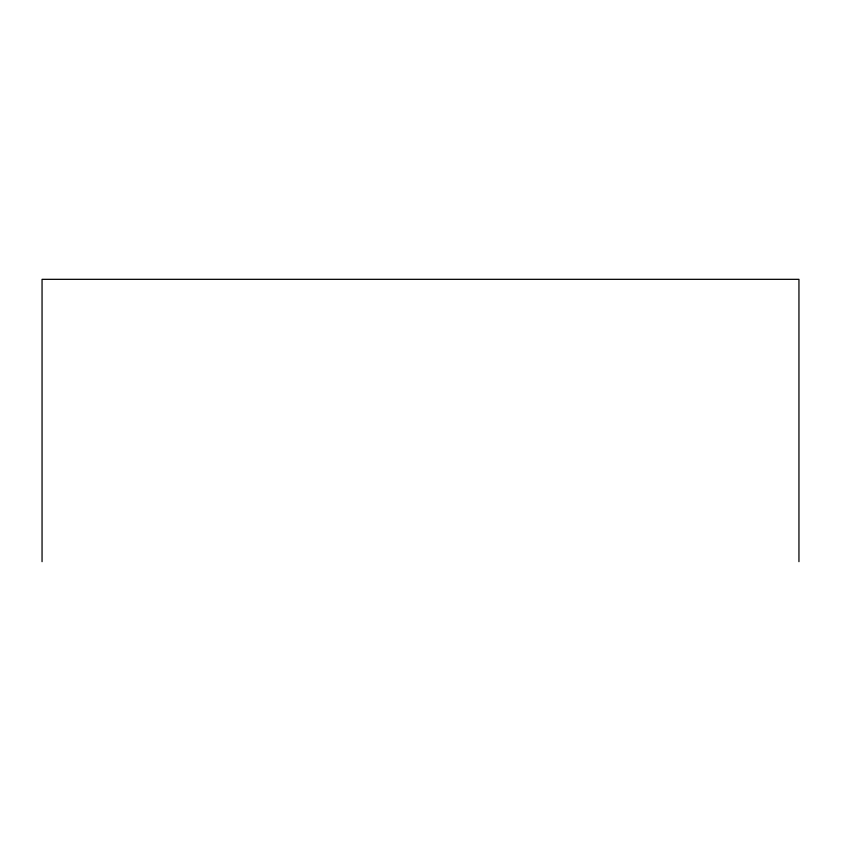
<?xml version="1.0" encoding="UTF-8"?>
<svg xmlns="http://www.w3.org/2000/svg" width="841" height="841" viewBox="0 0 841 841"><rect width="100%" height="100%" fill="white"/><g stroke="black" fill="none" stroke-linecap="round" stroke-linejoin="round"><path stroke-width="1.26" d="M798.95 561.672L798.95 279.328L42.05 279.328L42.05 561.672"/></g></svg>
